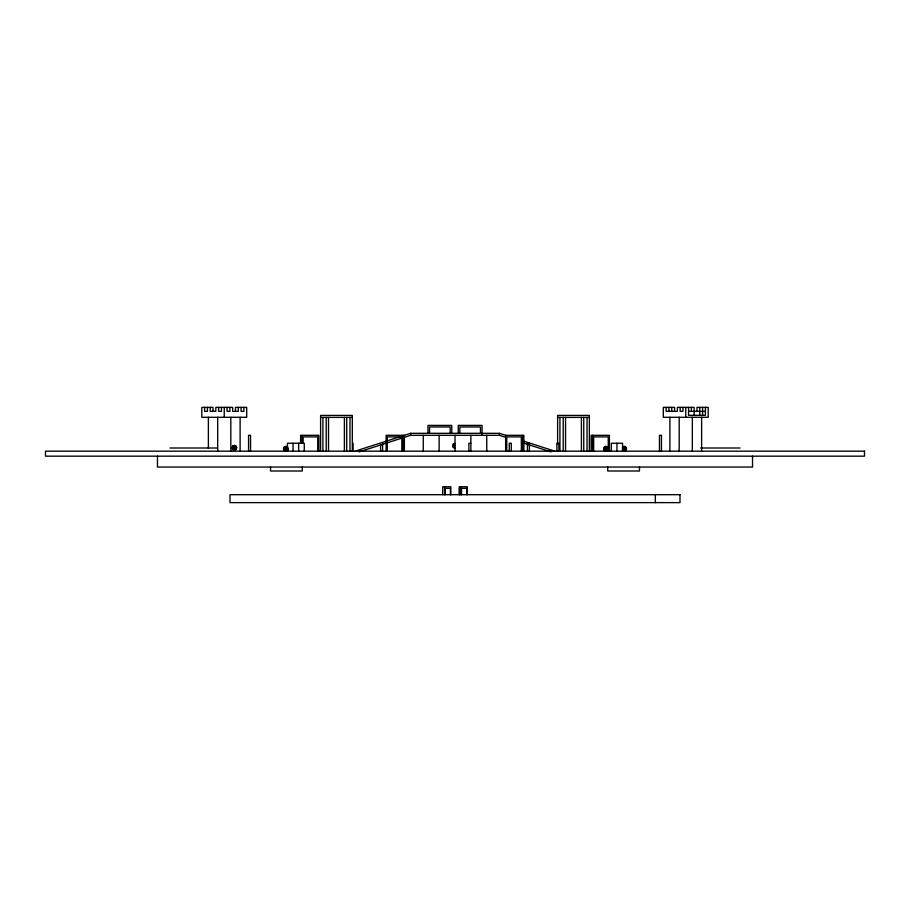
<?xml version="1.0" encoding="UTF-8"?>
<svg xmlns="http://www.w3.org/2000/svg" width="910" height="910" viewBox="0 0 910 910"><rect width="100%" height="100%" fill="white"/><g stroke="black" fill="none" stroke-linecap="round" stroke-linejoin="round"><path stroke-width="1.36" d="M625.818 447.106L622.451 447.106L624.135 446.412L625.329 447.106L625.818 448.789L625.329 450.473L624.135 451.178L622.94 450.473L622.94 447.106L624.135 446.412L625.818 447.106L626.512 448.789L625.818 450.473L624.135 451.178L622.451 450.473L625.818 450.473M231.97 447.822L232.664 446.139L234.348 445.445L236.031 446.139L236.737 447.822L236.031 449.506L234.348 450.2L232.664 449.506L231.97 447.822L236.737 447.822M283.488 448.789L284.193 447.106L285.876 446.412L287.549 447.106L288.254 448.789L287.549 450.473L285.876 451.178L284.193 450.473L283.488 448.789L288.254 448.789M452.623 445.775L453.316 444.091L455 443.397L453.806 444.091L453.316 445.775L453.806 447.458L455 448.164L453.316 447.458L452.623 445.775L455 445.775M603.592 448.789L604.285 447.106L605.969 446.412L607.653 447.106L608.346 448.789L607.653 450.473L605.969 451.178L604.285 450.473L603.592 448.789L608.346 448.789M234.348 445.445L233.165 446.139L232.664 447.822L233.165 449.506L234.348 450.2L235.542 449.506L235.542 446.139L234.348 445.445L234.348 450.2M285.876 446.412L284.682 447.106L284.193 448.789L284.682 450.473L285.876 451.178L287.06 450.473L287.06 447.106L285.876 446.412L285.876 451.178M605.969 446.412L604.786 447.106L604.285 448.789L604.786 450.473L605.969 451.178L607.163 450.473L607.653 448.789L607.163 447.106L605.969 446.412L605.969 451.178M355.105 451.178L410.649 433.319L499.362 433.319L505.971 435.446M359.075 451.883L410.649 435.31L499.362 435.31L505.971 437.426M688.563 411.343L705.398 411.343M320.593 417.394L352.329 417.394M557.614 417.394L589.35 417.394M470.868 443.238L468.889 443.238L468.889 451.178M453.316 444.091L455 444.091M232.664 446.139L236.031 446.139M284.193 447.106L287.549 447.106M604.285 447.106L607.653 447.106M453.316 447.458L455 447.458M169.954 448.004L217.57 448.004M700.643 448.004L740.046 448.004M622.451 448.789L626.512 448.789M232.664 449.506L236.031 449.506M284.193 450.473L287.549 450.473M604.285 450.473L607.653 450.473M523.159 440.975L554.895 451.178M523.159 442.954L550.937 451.883M752.536 456.172L752.536 467.046L157.464 467.046L157.464 456.172M705.398 407.373L705.398 415.313L688.563 415.313L688.563 407.373M702.588 407.373L702.588 415.313M701.621 417.292L701.621 451.178M699.779 407.373L699.779 415.313M696.98 411.343L696.98 407.373L708.196 407.373L708.196 417.292L663.31 417.292L663.31 407.373L674.538 407.373L674.538 411.343M694.171 415.313L694.171 407.373L677.347 407.373L677.347 411.343L666.12 411.343L666.12 407.373M692.328 417.292L692.328 451.178M691.372 407.373L691.372 411.343M685.753 407.373L685.753 417.292M682.955 407.373L682.955 411.343L680.145 411.343L680.145 407.373M679.19 417.292L679.19 451.178M671.728 407.373L671.728 411.343M669.885 417.292L669.885 451.178M668.93 407.373L668.93 411.343M661.445 451.178L661.445 435.31L659.466 435.31L659.466 451.178M655.348 494.687L655.348 502.627M639.468 467.046L639.468 471.005L607.732 471.005L607.732 467.046M624.135 446.412L624.135 451.178M622.565 451.178L622.565 443.238L611.338 443.238L611.338 451.178M616.957 443.238L616.957 451.178M609.393 451.178L609.393 435.31L591.159 435.31L591.159 451.178M608.267 451.178L608.267 436.891L593.684 436.891L593.684 451.178M592.558 435.31L592.558 451.178M589.35 451.178L589.35 415.415L557.614 415.415L557.614 444.137M587.03 417.394L587.03 451.178M583.742 417.394L583.742 451.178M581.41 417.394L581.41 451.178M565.542 417.394L565.542 451.178M563.222 417.394L563.222 451.178M559.934 417.394L559.934 451.178M558.888 451.178L558.888 443.238L556.897 443.238L556.897 451.178M529.392 451.178L529.392 443.238L527.413 443.238L527.413 451.178M523.876 451.178L523.876 435.31L505.641 435.31L505.641 451.178M522.465 435.31L522.465 451.178M521.35 451.178L521.35 436.891L506.756 436.891L506.756 451.178M511.272 451.178L511.272 443.238L509.281 443.238L509.281 451.178M499.362 433.319L499.362 435.31M486.748 435.31L486.748 451.178M482.061 435.31L482.061 425.391L458.253 425.391L458.253 433.319M480.469 433.319L480.469 426.972L459.834 426.972L459.834 433.319M470.879 435.31L470.868 451.178M467.319 494.687L467.319 486.759L459.209 486.759L459.209 494.687M466.91 494.687L466.91 488.34L461.529 488.34L461.529 494.687M461.12 486.759L461.12 494.687M459.618 488.34L459.618 494.687M455.011 435.31L455.011 451.178M451.758 433.319L451.758 425.391L427.95 425.391L427.95 433.319M450.791 494.687L450.791 486.759L442.681 486.759L442.681 494.687M450.382 494.687L450.382 488.34L445.013 488.34L445.013 494.687M450.166 433.319L450.166 426.972L429.543 426.972L429.543 433.319M444.592 486.759L444.592 494.687M439.143 435.31L439.132 451.178M423.264 435.31L423.264 451.178M410.649 433.319L410.649 435.31M404.37 451.178L404.37 435.31L386.136 435.31L386.136 451.178M402.971 435.31L402.971 451.178M401.845 451.178L401.845 436.891L387.262 436.891L387.262 451.178M382.598 443.238L382.598 451.178M380.608 444.558L380.608 451.178M353.103 443.238L353.103 451.178M352.329 451.178L352.329 415.415L320.593 415.415L320.593 451.178M349.997 417.394L349.997 451.178M346.721 417.394L346.721 451.178M344.389 417.394L344.389 451.178M328.521 417.394L328.521 451.178M326.201 417.394L326.201 451.178M322.913 417.394L322.913 451.178M318.853 451.178L318.853 435.31L300.618 435.31L300.618 443.238M317.726 451.178L317.726 436.891L303.144 436.891L303.144 443.386M304.27 451.178L304.27 443.238L287.446 443.238L287.446 451.178M302.268 467.046L302.268 471.005L270.532 471.005L270.532 467.046M302.018 435.31L302.018 443.238M298.662 443.238L298.662 451.178M293.054 443.238L293.054 451.178M250.546 451.178L250.546 435.31L248.566 435.31L248.566 451.178M243.891 407.373L243.891 411.343L241.082 411.343L241.082 407.373M240.115 417.292L240.115 451.178M238.272 407.373L238.272 411.343L232.664 411.343L232.664 407.373L215.829 407.373L215.829 411.343L210.221 411.343L210.221 407.373M235.474 411.343L235.474 407.373L246.69 407.373L246.69 417.292L201.804 417.292L201.804 407.373L213.031 407.373L213.031 411.343M230.821 417.292L230.821 451.178M229.866 407.373L229.866 411.343L227.056 411.343L227.056 407.373M224.247 407.373L224.247 417.292M221.448 407.373L221.448 411.343L218.639 411.343L218.639 407.373M217.672 417.292L217.672 451.178M208.379 417.292L208.379 448.346M207.423 407.373L207.423 411.343L204.613 411.343L204.613 407.373M864.5 451.178L45.5 451.178L45.5 456.172L864.5 456.172L864.5 451.178M679.997 494.687L230.002 494.687L230.002 502.627L679.997 502.627L679.997 494.687"/></g></svg>
